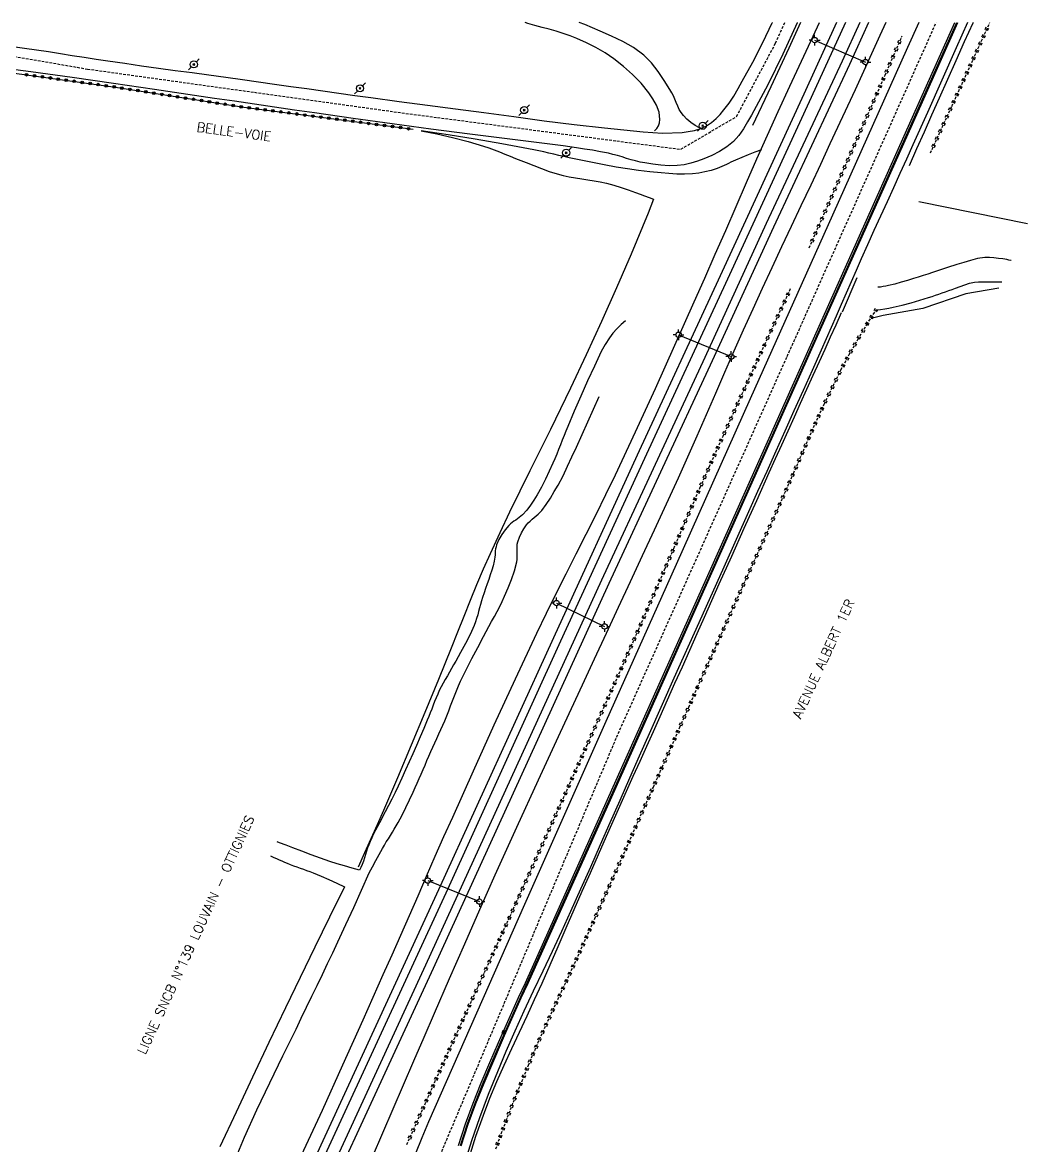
# Model space of a CAD drawing. Header units: millimetres. Extents: x 164000 to 165000, y 151998 to 153000.
# Drawn here: x 164243 to 164430.5, y 152790.3 to 153000 of the extents above; entities that cross this region are included whole.
import ezdxf

# ---------------------------------------------------------------- set-up
doc = ezdxf.new("R2010")
doc.units = ezdxf.units.MM
doc.linetypes.add('DASHED', pattern=[0.75, 0.5, -0.25])
doc.layers.get('0').update_dxf_attribs({"linetype": 'CONTINUOUS'})
for name, color, linetype in [('W0001', 6, 'DASHED'), ('W0004', 5, 'CONTINUOUS'), ('W0008', 7, 'CONTINUOUS'), ('W0051', 7, 'CONTINUOUS'), ('W0071', 7, 'CONTINUOUS'), ('W0120', 7, 'CONTINUOUS'), ('W0211', 2, 'CONTINUOUS'), ('W0214', 2, 'CONTINUOUS'), ('W0220', 5, 'DASHED'), ('W0323', 7, 'CONTINUOUS'), ('W0330', 7, 'CONTINUOUS'), ('W0401', 7, 'CONTINUOUS'), ('W0473', 7, 'CONTINUOUS'), ('W0510', 5, 'CONTINUOUS'), ('W0610', 7, 'CONTINUOUS'), ('W0611', 7, 'CONTINUOUS'), ('W0700', 7, 'CONTINUOUS'), ('W0989', 7, 'CONTINUOUS')]:
    doc.layers.add(name, color=color, linetype=linetype)
doc.styles.get("Standard").update_dxf_attribs({"font": 'romans.shx', "width": 0.85})

# ---------------------------------------------------------------- blocks, each defined once
blk = doc.blocks.new('T610')
for p, q in [((-0.500001, 0), (-1.000002, 0)), ((0, 0.500001), (0, 1.000002)), ((0.500001, 0), (1.000002, 0)), ((0, -0.500001), (0, -1.000002))]:
    blk.add_line(p, q)
blk.add_ellipse((0, 0), major_axis=(-0.353554, 0.353554), ratio=1, start_param=3.926990817, end_param=10.2101761242)
blk = doc.blocks.new('T401')
for p, q in [((-0.3, 0.3), (0, 0.3)), ((-0.3, -0.25), (-0.3, 0.3)), ((-0.3, 0.15), (0, 0.15)), ((-0.3, 0), (0, 0)), ((0, 0.3), (0, -0.25)), ((-0.3, -0.15), (0, -0.15)), ((-0.3, -0.25), (-0.3, -0.3)), ((-0.3, -0.3), (0, -0.3)), ((0, -0.3), (0, -0.25))]:
    blk.add_line(p, q)
blk = doc.blocks.new('T473')
for p, q in [((-0.166667, 0.166667), (0.166667, -0.166667)), ((-0.166667, -0.166667), (0.166667, 0.166667)), ((0.500001, 0.500001), (1.000002, 1.000002)), ((-1.000002, -1.000002), (-0.500001, -0.500001))]:
    blk.add_line(p, q)
blk.add_ellipse((0, 0), major_axis=(0.471405, 0.471405), ratio=1, start_param=5.4977871438, end_param=11.780972451)
blk = doc.blocks.new('t323o')
at = {"color": 0, "linetype": 'Continuous'}
for radius in [0.25, 0.15]:
    blk.add_circle((0, 0), radius, dxfattribs=at)
blk = doc.blocks.new('t220o')
at = {"color": 0, "linetype": 'Continuous'}
for p, q in [((-0.25, 0.25), (0.25, 0.25)), ((-0.25, -0.25), (0.25, -0.25))]:
    blk.add_line(p, q, dxfattribs=at)

msp = doc.modelspace()

# ---------------------------------------------------------------- linework, layer by layer
at = {"layer": 'W0001'}
for points in [[(164206.02, 152993.88), (164235.49, 152994.69), (164255.12, 152991.3), (164314.52, 152983.03), (164365.83, 152976.32), (164376.26, 152982.45), (164383.52, 152996.13), (164385.28, 153000)], [(164318.05, 152700.36), (164314.07, 152734.98), (164319.48, 152785.07), (164353.86, 152866.54), (164385.7, 152937.66), (164413.5, 153000)]]:
    msp.add_lwpolyline(points, dxfattribs=at)
at = {"layer": 'W0004'}
for points in [[(164336.83, 152820.7), (164352.19, 152854.92), (164370.63, 152896.2), (164390.58, 152940.95), (164410.4, 152985.26), (164416.97, 153000)], [(164337.2, 152820.7), (164352.56, 152854.92), (164371, 152896.2), (164390.95, 152940.95), (164410.77, 152985.26), (164417.34, 153000)], [(164324.33, 152790.32), (164325.66, 152794.38), (164327.07, 152798.23), (164328.61, 152802.04), (164330.22, 152805.81), (164331.84, 152809.58), (164333.05, 152812.37), (164334.29, 152815.16), (164335.55, 152817.93), (164336.83, 152820.7)], [(164324.7, 152790.32), (164326.03, 152794.38), (164327.45, 152798.23), (164328.99, 152802.04), (164330.6, 152805.81), (164332.22, 152809.58), (164333.43, 152812.37), (164334.66, 152815.16), (164335.92, 152817.93), (164337.2, 152820.7)]]:
    msp.add_lwpolyline(points, dxfattribs=at)
at = {"layer": 'W0008'}
for points in [[(164387.57, 153000), (164387.53, 152999.91), (164384.86, 152994.1), (164382.06, 152988.34), (164379.01, 152982.71), (164378.29, 152981.42), (164377.55, 152980.13), (164376.7, 152978.89), (164375.7, 152977.77), (164374.44, 152976.75), (164373.06, 152975.89), (164371.62, 152975.17), (164370.15, 152974.54), (164368.94, 152974.09), (164367.71, 152973.73), (164366.45, 152973.45), (164365.16, 152973.29), (164363.64, 152973.24), (164362.12, 152973.34), (164360.61, 152973.53), (164359.12, 152973.77), (164358.25, 152973.94), (164357.4, 152974.15), (164356.55, 152974.38), (164355.71, 152974.63), (164354.87, 152974.89), (164354.03, 152975.14), (164353.18, 152975.37), (164352.32, 152975.57), (164350.84, 152975.87), (164349.35, 152976.13), (164347.85, 152976.36), (164346.36, 152976.58), (164343.87, 152976.94), (164341.39, 152977.27), (164338.9, 152977.59), (164336.41, 152977.89), (164333.92, 152978.19), (164331.43, 152978.5), (164328.95, 152978.81), (164326.46, 152979.13), (164319.21, 152980.1), (164311.96, 152981.09), (164304.71, 152982.09), (164297.46, 152983.11), (164293.73, 152983.64), (164290.01, 152984.18), (164286.28, 152984.73), (164282.55, 152985.28), (164278.83, 152985.83), (164275.1, 152986.38), (164271.37, 152986.92), (164267.64, 152987.46), (164259.95, 152988.58), (164252.26, 152989.71), (164244.56, 152990.79), (164236.84, 152991.76)], [(164241.17, 152995.52), (164243.39, 152995.22), (164245.62, 152994.89), (164247.84, 152994.55), (164250.06, 152994.2), (164252.28, 152993.84), (164254.5, 152993.49), (164256.72, 152993.15), (164258.94, 152992.82), (164262.08, 152992.37), (164265.22, 152991.92), (164268.36, 152991.49), (164271.5, 152991.06), (164274.64, 152990.63), (164277.78, 152990.21), (164280.92, 152989.78), (164284.06, 152989.34), (164287.06, 152988.92), (164290.05, 152988.5), (164293.05, 152988.07), (164296.04, 152987.65), (164299.04, 152987.22), (164302.03, 152986.8), (164305.02, 152986.38), (164308.02, 152985.97), (164313.28, 152985.26), (164318.55, 152984.56), (164323.82, 152983.87), (164329.08, 152983.19), (164334.71, 152982.43), (164340.33, 152981.65), (164345.96, 152980.92), (164351.61, 152980.32), (164355.19, 152979.94), (164358.79, 152979.55), (164362.43, 152979.33), (164366.07, 152979.47), (164367.24, 152979.62), (164368.41, 152979.85), (164369.56, 152980.19), (164370.66, 152980.69), (164371.59, 152981.3), (164372.42, 152982.04), (164373.18, 152982.84), (164373.89, 152983.66), (164374.86, 152984.93), (164375.73, 152986.27), (164376.53, 152987.64), (164377.31, 152989.02), (164379.28, 152992.61), (164381.13, 152996.26), (164382.92, 152999.93), (164382.95, 153000)], [(164410.26, 153000), (164408.17, 152995.31), (164394.13, 152964.03), (164378.77, 152929.76), (164364.95, 152898.8), (164351.85, 152869.46), (164336.67, 152835.34), (164318.76, 152794.72)], [(164324.86, 152790.26), (164326.19, 152794.33), (164327.6, 152798.18), (164329.15, 152801.99), (164330.76, 152805.76), (164332.37, 152809.53), (164333.58, 152812.32), (164334.82, 152815.11), (164336.08, 152817.88), (164337.36, 152820.64)], [(164318.76, 152794.72), (164317.51, 152791.79), (164316.32, 152788.83)]]:
    msp.add_lwpolyline(points, dxfattribs=at)
at = {"layer": 'W0051'}
for points in [[(164419.32, 153000), (164417.21, 152995.26), (164414.53, 152989.22), (164411.85, 152983.17), (164409.15, 152977.14), (164407.95, 152974.47), (164406.74, 152971.81), (164405.53, 152969.15), (164404.32, 152966.49), (164403.1, 152963.83), (164401.89, 152961.17), (164400.69, 152958.5), (164399.49, 152955.84), (164398.55, 152953.71), (164397.61, 152951.58), (164396.68, 152949.45), (164395.75, 152947.32), (164394.82, 152945.19), (164393.89, 152943.06), (164392.95, 152940.93), (164392.01, 152938.8), (164390.33, 152935.03), (164388.65, 152931.26), (164386.95, 152927.48), (164385.26, 152923.72), (164383.56, 152919.95), (164381.87, 152916.18), (164380.17, 152912.41), (164378.48, 152908.64), (164373.84, 152898.28), (164369.2, 152887.91), (164364.56, 152877.55), (164359.94, 152867.17), (164358.1, 152863.03), (164356.27, 152858.89), (164354.44, 152854.75), (164352.62, 152850.6), (164350.79, 152846.46), (164348.96, 152842.31), (164347.12, 152838.17), (164345.27, 152834.04), (164343.56, 152830.3), (164341.83, 152826.57), (164340.07, 152822.85), (164338.32, 152819.13), (164336.58, 152815.4), (164334.87, 152811.65), (164333.22, 152807.88), (164331.63, 152804.09), (164329.92, 152799.82), (164328.28, 152795.51), (164326.76, 152791.17), (164325.4, 152786.76)], [(164337.36, 152820.64), (164352.72, 152854.86), (164371.16, 152896.14), (164391.11, 152940.9), (164410.93, 152985.2), (164417.53, 153000)]]:
    msp.add_lwpolyline(points, dxfattribs=at)
at = {"layer": 'W0071'}
for points in [[(164360.94, 152979.77), (164361.35, 152980.2), (164361.67, 152980.71), (164361.87, 152981.27), (164361.95, 152981.86), (164361.79, 152983.27), (164361.29, 152984.58), (164360.6, 152985.77), (164359.86, 152986.87), (164358.45, 152988.68), (164356.85, 152990.31), (164355.13, 152991.8), (164353.33, 152993.19), (164351.71, 152994.3), (164350.01, 152995.3), (164348.25, 152996.2), (164346.46, 152997.01), (164345.19, 152997.51), (164343.89, 152997.96), (164342.58, 152998.36), (164341.26, 152998.73), (164339.94, 152999.08), (164338.62, 152999.45), (164337.31, 152999.83), (164336.77, 153000)], [(164369.35, 152980.34), (164368.5, 152980.79), (164367.71, 152981.32), (164366.99, 152981.94), (164366.33, 152982.63), (164365.92, 152983.18), (164365.56, 152983.78), (164365.26, 152984.4), (164364.98, 152985.03), (164364.72, 152985.65), (164364.45, 152986.28), (164364.15, 152986.89), (164363.81, 152987.48), (164362.74, 152989.18), (164361.62, 152990.86), (164360.37, 152992.47), (164358.93, 152993.9), (164357.04, 152995.3), (164355, 152996.44), (164352.89, 152997.43), (164350.79, 152998.39), (164347.95, 152999.6), (164346.87, 153000)]]:
    msp.add_lwpolyline(points, dxfattribs=at)
at = {"layer": 'W0120'}
msp.add_lwpolyline([(164395.99, 152945.97), (164398.78, 152952.39)], dxfattribs=at)
at = {"layer": 'W0211'}
for points in [[(164295.05, 152788.54), (164298.95, 152796.93), (164302.78, 152805.36), (164306.56, 152813.81), (164310.33, 152822.26), (164311.96, 152825.93), (164313.58, 152829.6), (164315.19, 152833.28), (164316.8, 152836.96), (164318.4, 152840.64), (164320.02, 152844.32), (164321.64, 152847.99), (164323.27, 152851.65), (164327.14, 152860.26), (164331.03, 152868.86), (164334.97, 152877.44), (164338.98, 152885.98), (164340.78, 152889.7), (164342.6, 152893.4), (164344.46, 152897.09), (164346.32, 152900.77), (164348.18, 152904.45), (164350.03, 152908.14), (164351.86, 152911.85), (164353.65, 152915.56), (164357.41, 152923.6), (164361.09, 152931.67), (164364.72, 152939.76), (164368.35, 152947.85), (164370.32, 152952.29), (164372.28, 152956.73), (164374.22, 152961.18), (164376.16, 152965.64), (164378.1, 152970.09), (164380.06, 152974.53), (164382.03, 152978.97), (164384.03, 152983.4), (164386.18, 152988.09), (164388.36, 152992.78), (164390.55, 152997.46), (164391.75, 153000)], [(164404.11, 153000), (164402.99, 152997.54), (164398.35, 152987.43), (164393.68, 152977.32), (164391.89, 152973.47), (164390.08, 152969.62), (164388.27, 152965.77), (164386.45, 152961.92), (164384.64, 152958.08), (164382.84, 152954.22), (164381.05, 152950.36), (164379.28, 152946.5), (164377.5, 152942.56), (164375.75, 152938.61), (164374.02, 152934.66), (164372.3, 152930.7), (164370.57, 152926.74), (164368.84, 152922.79), (164367.09, 152918.84), (164365.32, 152914.9), (164363.12, 152910.06), (164360.89, 152905.23), (164358.65, 152900.4), (164356.4, 152895.58), (164354.15, 152890.77), (164351.9, 152885.95), (164349.65, 152881.13), (164347.42, 152876.3), (164343.32, 152867.43), (164339.22, 152858.56), (164335.15, 152849.68), (164331.13, 152840.78), (164328.27, 152834.35), (164325.45, 152827.9), (164322.64, 152821.44), (164319.83, 152814.99), (164317.88, 152810.52), (164315.95, 152806.05), (164314.03, 152801.57), (164312.1, 152797.09), (164310.17, 152792.62), (164308.22, 152788.15)], [(164420.37, 153000), (164420.31, 152999.87), (164418.74, 152996.37), (164417.16, 152992.86), (164415.6, 152989.35), (164414.03, 152985.84), (164412.63, 152982.69), (164411.24, 152979.54), (164409.85, 152976.39), (164408.46, 152973.24)], [(164380.88, 152976.25), (164379.65, 152975.79), (164378.43, 152975.31), (164377.22, 152974.81), (164376.02, 152974.3), (164375.59, 152974.11), (164375.17, 152973.9), (164374.75, 152973.69), (164374.34, 152973.48), (164373.92, 152973.27), (164373.49, 152973.08), (164373.06, 152972.9), (164372.62, 152972.73), (164371.5, 152972.39), (164370.35, 152972.1), (164369.2, 152971.87), (164368.03, 152971.73), (164366.56, 152971.65), (164365.09, 152971.69), (164363.63, 152971.79), (164362.17, 152971.91), (164360.06, 152972.11), (164357.96, 152972.37), (164355.87, 152972.67), (164353.78, 152973), (164351.57, 152973.39), (164349.37, 152973.83), (164347.17, 152974.29), (164344.98, 152974.75), (164344.03, 152974.95), (164343.09, 152975.17), (164342.15, 152975.38), (164341.21, 152975.6), (164340.27, 152975.82), (164339.33, 152976.03), (164338.39, 152976.23), (164337.44, 152976.42), (164332.44, 152977.36), (164327.44, 152978.24), (164322.42, 152979.05), (164317.39, 152979.79)], [(164395.78, 152945.78), (164394.75, 152943.5), (164393.73, 152941.22), (164392.7, 152938.94), (164391.67, 152936.65), (164390.49, 152934.06), (164389.32, 152931.47), (164388.14, 152928.88), (164386.97, 152926.28), (164385.79, 152923.69), (164384.62, 152921.1), (164383.45, 152918.5), (164382.28, 152915.91), (164379.94, 152910.71), (164377.61, 152905.51), (164375.29, 152900.31), (164372.96, 152895.11), (164371.58, 152892.02), (164370.2, 152888.93), (164368.82, 152885.84), (164367.45, 152882.75), (164366.07, 152879.66), (164364.69, 152876.57), (164363.31, 152873.47), (164361.93, 152870.38), (164360.68, 152867.59), (164359.43, 152864.8), (164358.17, 152862.01), (164356.92, 152859.22), (164355.67, 152856.43), (164354.42, 152853.64), (164353.17, 152850.84), (164351.93, 152848.05), (164350.41, 152844.62), (164348.9, 152841.19), (164347.4, 152837.75), (164345.9, 152834.32), (164344.4, 152830.89), (164342.9, 152827.45), (164341.39, 152824.02), (164339.88, 152820.59), (164338.5, 152817.52), (164337.09, 152814.46), (164335.66, 152811.41), (164334.23, 152808.36), (164332.83, 152805.29), (164331.47, 152802.2), (164330.17, 152799.09), (164328.95, 152795.94), (164327.56, 152791.99), (164326.29, 152787.99)]]:
    msp.add_lwpolyline(points, dxfattribs=at)
at = {"layer": 'W0214'}
for points in [[(164388.2, 153000), (164385.99, 152995.2), (164382.63, 152987.98), (164379.25, 152980.77)], [(164317.39, 152979.79), (164320.32, 152979.21), (164323.24, 152978.54), (164326.14, 152977.78), (164329.01, 152976.93), (164330.02, 152976.59), (164331.03, 152976.23), (164332.03, 152975.84), (164333.02, 152975.44), (164334.01, 152975.04), (164335, 152974.63), (164335.99, 152974.23), (164336.99, 152973.85), (164338.42, 152973.29), (164339.84, 152972.72), (164341.28, 152972.19), (164342.75, 152971.73), (164343.89, 152971.44), (164345.03, 152971.2), (164346.19, 152971), (164347.35, 152970.82), (164348.5, 152970.64), (164349.66, 152970.45), (164350.81, 152970.24), (164351.95, 152969.98), (164353.33, 152969.6), (164354.69, 152969.19), (164356.04, 152968.74), (164357.39, 152968.28), (164358.24, 152967.97), (164359.09, 152967.65), (164359.93, 152967.32), (164360.76, 152966.98)], [(164360.76, 152966.98), (164359.75, 152964.4), (164358.71, 152961.84), (164357.65, 152959.28), (164356.57, 152956.74), (164353.82, 152950.45), (164351.02, 152944.2), (164348.16, 152937.96), (164345.27, 152931.75), (164343.42, 152927.87), (164341.53, 152924.01), (164339.62, 152920.16), (164337.69, 152916.31), (164335.78, 152912.47), (164333.89, 152908.6), (164332.04, 152904.72), (164330.25, 152900.81), (164328.98, 152897.91), (164327.74, 152894.98), (164326.53, 152892.05), (164325.34, 152889.11), (164324.16, 152886.16), (164322.99, 152883.21), (164321.8, 152880.27), (164320.6, 152877.34), (164318.06, 152871.2), (164315.53, 152865.07), (164312.97, 152858.95), (164310.36, 152852.85), (164309.2, 152850.2), (164308.02, 152847.57), (164306.82, 152844.94), (164305.61, 152842.32)]]:
    msp.add_lwpolyline(points, dxfattribs=at)
at = {"layer": 'W0220'}
for points in [[(164412.41, 152975.63), (164416.39, 152984.34), (164420.36, 152993.05), (164423.52, 153000)], [(164389.78, 152957.9), (164392.53, 152964.12), (164395.27, 152970.34), (164398.01, 152976.56), (164400.74, 152982.79), (164402.35, 152986.47), (164403.96, 152990.15), (164405.56, 152993.83), (164407.16, 152997.51)], [(164314.71, 152790.5), (164317.43, 152796.58), (164320.16, 152802.65), (164322.89, 152808.71), (164325.64, 152814.78), (164326.82, 152817.39), (164328.01, 152820), (164329.2, 152822.61), (164330.39, 152825.22), (164331.57, 152827.83), (164332.76, 152830.44), (164333.95, 152833.05), (164335.13, 152835.66), (164337.64, 152841.21), (164340.14, 152846.77), (164342.64, 152852.33), (164345.14, 152857.89), (164348.34, 152865.05), (164351.55, 152872.22), (164354.75, 152879.39), (164357.92, 152886.57), (164359.59, 152890.37), (164361.24, 152894.18), (164362.89, 152897.99), (164364.53, 152901.8), (164366.17, 152905.61), (164367.82, 152909.42), (164369.48, 152913.22), (164371.16, 152917.02), (164373.72, 152922.75), (164376.3, 152928.46), (164378.9, 152934.16), (164381.51, 152939.86), (164382.72, 152942.51), (164383.95, 152945.16), (164385.18, 152947.81), (164386.41, 152950.45)], [(164331.31, 152789.7), (164333.24, 152794.95), (164335.3, 152800.16), (164337.42, 152805.33), (164338.58, 152808.08), (164339.77, 152810.81), (164341, 152813.52), (164342.25, 152816.22), (164343.51, 152818.92), (164344.77, 152821.62), (164346.02, 152824.32), (164347.26, 152827.04), (164349.81, 152832.72), (164352.35, 152838.41), (164354.88, 152844.1), (164357.42, 152849.8), (164359.07, 152853.52), (164360.72, 152857.25), (164362.37, 152860.97), (164364.02, 152864.7), (164365.67, 152868.42), (164367.32, 152872.15), (164368.97, 152875.87), (164370.63, 152879.59), (164373.96, 152887.03), (164377.3, 152894.47), (164380.65, 152901.9), (164384, 152909.33), (164386.87, 152915.8), (164389.69, 152922.3), (164392.6, 152928.76), (164395.73, 152935.12), (164397.26, 152937.98), (164398.87, 152940.81), (164400.55, 152943.6), (164402.31, 152946.34)]]:
    msp.add_lwpolyline(points, dxfattribs=at)
at = {"layer": 'W0323'}
msp.add_lwpolyline([(164208.94, 152971.4), (164210.74, 152984.57), (164211.37, 152988.7), (164212.06, 152990.19), (164213.02, 152991.33), (164214.69, 152991.97), (164216.89, 152992.55), (164219.02, 152992.66), (164221.67, 152992.74), (164226.39, 152992.29), (164241.49, 152990.56), (164260.35, 152987.94), (164284.3, 152984.17), (164300.57, 152982.1), (164315.9, 152980.06)], dxfattribs=at)
at = {"layer": 'W0330'}
for points in [[(164430.54, 152962.4), (164410.26, 152966.5)], [(164425.2, 152950.41), (164419.06, 152949.34), (164410.98, 152946.62), (164403.59, 152945.27), (164401.35, 152944.7)]]:
    msp.add_lwpolyline(points, dxfattribs=at)
at = {"layer": 'W0510'}
for points in [[(164427.49, 152955.55), (164427.42, 152955.57), (164427.05, 152955.64), (164426.68, 152955.72), (164426.31, 152955.78), (164425.94, 152955.84), (164425.11, 152955.94), (164424.27, 152956.05), (164423.42, 152956.12), (164422.57, 152956.1), (164421.23, 152955.91), (164419.92, 152955.58), (164418.63, 152955.19), (164417.35, 152954.8), (164416.77, 152954.63), (164416.2, 152954.45), (164415.63, 152954.26), (164415.06, 152954.06), (164414.49, 152953.86), (164413.92, 152953.67), (164413.36, 152953.48), (164412.78, 152953.29), (164411.91, 152953.01), (164411.04, 152952.73), (164410.16, 152952.46), (164409.28, 152952.2), (164408.12, 152951.85), (164406.96, 152951.5), (164405.79, 152951.16), (164404.61, 152950.87), (164404.11, 152950.77), (164403.61, 152950.68), (164403.1, 152950.61), (164402.6, 152950.56)], [(164402.31, 152946.34), (164403.1, 152946.42), (164403.89, 152946.53), (164404.68, 152946.66), (164405.46, 152946.82), (164407.14, 152947.21), (164408.8, 152947.65), (164410.45, 152948.14), (164412.09, 152948.65), (164412.72, 152948.85), (164413.35, 152949.06), (164413.97, 152949.27), (164414.59, 152949.5), (164415.21, 152949.72), (164415.83, 152949.94), (164416.46, 152950.16), (164417.08, 152950.37), (164417.96, 152950.68), (164418.85, 152951.01), (164419.74, 152951.3), (164420.66, 152951.51), (164421.41, 152951.59), (164422.16, 152951.6), (164422.92, 152951.59), (164423.66, 152951.59), (164424.45, 152951.6), (164425.24, 152951.59), (164425.72, 152951.59)], [(164355.53, 152944.32), (164354.7, 152943.6), (164353.91, 152942.82), (164353.18, 152941.99), (164352.51, 152941.11), (164351.7, 152939.86), (164351, 152938.54), (164350.36, 152937.2), (164349.72, 152935.86), (164348.42, 152933.07), (164347.17, 152930.25), (164345.96, 152927.42), (164344.76, 152924.58), (164344.41, 152923.72), (164344.06, 152922.86), (164343.72, 152921.99), (164343.38, 152921.13), (164343.03, 152920.26), (164342.69, 152919.4), (164342.33, 152918.54), (164341.95, 152917.69), (164341.28, 152916.2), (164340.6, 152914.71), (164339.87, 152913.25), (164339.06, 152911.82), (164338.44, 152910.84), (164337.79, 152909.88), (164337.08, 152908.95), (164336.3, 152908.08), (164336.01, 152907.81), (164335.69, 152907.56), (164335.37, 152907.32), (164335.03, 152907.1), (164334.7, 152906.87), (164334.38, 152906.64), (164334.07, 152906.38), (164333.78, 152906.09), (164333.09, 152905.27), (164332.46, 152904.4), (164331.91, 152903.47), (164331.47, 152902.48), (164331.36, 152902.11), (164331.28, 152901.73), (164331.23, 152901.35), (164331.2, 152900.96), (164331.17, 152900.58), (164331.14, 152900.19), (164331.09, 152899.81), (164331.02, 152899.43), (164330.8, 152898.57), (164330.55, 152897.72), (164330.28, 152896.87), (164329.99, 152896.03), (164329.7, 152895.19), (164329.4, 152894.35), (164329.12, 152893.51), (164328.85, 152892.67), (164328.65, 152892.02), (164328.47, 152891.36), (164328.29, 152890.7), (164328.12, 152890.04), (164327.94, 152889.38), (164327.74, 152888.73), (164327.52, 152888.08), (164327.28, 152887.44), (164326.51, 152885.72), (164325.65, 152884.05), (164324.73, 152882.4), (164323.83, 152880.76), (164323.45, 152880.07), (164323.07, 152879.39), (164322.67, 152878.71), (164322.28, 152878.03), (164321.88, 152877.35), (164321.5, 152876.66), (164321.13, 152875.97), (164320.78, 152875.27), (164320.47, 152874.59), (164320.17, 152873.9), (164319.89, 152873.21), (164319.62, 152872.52), (164319.35, 152871.82), (164319.08, 152871.13), (164318.81, 152870.44), (164318.53, 152869.75), (164317.86, 152868.17), (164317.19, 152866.6), (164316.51, 152865.03), (164315.82, 152863.46), (164315.16, 152861.95), (164314.49, 152860.44), (164313.81, 152858.93), (164313.11, 152857.44), (164312.52, 152856.22), (164311.91, 152855.02), (164311.29, 152853.81), (164310.67, 152852.61), (164310.32, 152851.92), (164309.96, 152851.24), (164309.59, 152850.56), (164309.22, 152849.87), (164308.86, 152849.19), (164308.51, 152848.5), (164308.18, 152847.8), (164307.86, 152847.09), (164307.62, 152846.49), (164307.4, 152845.88), (164307.2, 152845.27), (164307, 152844.65), (164306.81, 152844.03), (164306.61, 152843.42), (164306.38, 152842.81), (164306.14, 152842.21), (164306.08, 152842.09), (164306.03, 152841.98), (164305.96, 152841.87), (164305.9, 152841.76)], [(164307.68, 152841.23), (164308.28, 152842.38), (164308.9, 152843.52), (164309.53, 152844.66), (164310.17, 152845.79), (164310.53, 152846.4), (164310.89, 152847), (164311.27, 152847.6), (164311.64, 152848.2), (164312.02, 152848.8), (164312.38, 152849.4), (164312.74, 152850), (164313.09, 152850.62), (164313.83, 152852.03), (164314.53, 152853.45), (164315.2, 152854.89), (164315.87, 152856.32), (164316.26, 152857.16), (164316.63, 152857.99), (164317.01, 152858.83), (164317.37, 152859.67), (164317.74, 152860.51), (164318.11, 152861.36), (164318.47, 152862.2), (164318.84, 152863.04), (164319.21, 152863.86), (164319.59, 152864.69), (164319.96, 152865.51), (164320.33, 152866.33), (164320.7, 152867.16), (164321.07, 152867.98), (164321.43, 152868.81), (164321.79, 152869.64), (164322.17, 152870.56), (164322.54, 152871.49), (164322.89, 152872.42), (164323.25, 152873.35), (164323.61, 152874.28), (164323.98, 152875.21), (164324.36, 152876.13), (164324.76, 152877.04), (164325.77, 152879.16), (164326.84, 152881.24), (164327.94, 152883.3), (164329.03, 152885.37), (164329.53, 152886.31), (164330.03, 152887.24), (164330.54, 152888.17), (164331.06, 152889.09), (164331.56, 152890.02), (164332.05, 152890.97), (164332.52, 152891.92), (164332.96, 152892.88), (164333.63, 152894.44), (164334.27, 152896.01), (164334.82, 152897.62), (164335.24, 152899.27), (164335.31, 152899.74), (164335.33, 152900.22), (164335.32, 152900.69), (164335.3, 152901.15), (164335.28, 152901.63), (164335.29, 152902.1), (164335.33, 152902.57), (164335.43, 152903.04), (164335.71, 152903.89), (164336.1, 152904.7), (164336.56, 152905.47), (164337.07, 152906.2), (164337.38, 152906.57), (164337.73, 152906.92), (164338.09, 152907.25), (164338.46, 152907.56), (164338.84, 152907.86), (164339.2, 152908.18), (164339.56, 152908.52), (164339.88, 152908.88), (164340.74, 152910), (164341.52, 152911.19), (164342.24, 152912.4), (164342.93, 152913.63), (164343.86, 152915.37), (164344.71, 152917.14), (164345.53, 152918.93), (164346.36, 152920.71), (164347.45, 152923.07), (164348.52, 152925.43), (164349.58, 152927.8), (164350.63, 152930.18)], [(164305.9, 152841.76), (164304.49, 152842.13), (164303.1, 152842.52), (164301.71, 152842.94), (164300.33, 152843.38), (164298.59, 152843.98), (164296.87, 152844.62), (164295.15, 152845.27), (164293.43, 152845.92), (164292.2, 152846.39), (164290.96, 152846.86), (164290.52, 152847.03)], [(164289.3, 152844.38), (164289.43, 152844.33), (164289.91, 152844.11), (164290.4, 152843.89), (164290.89, 152843.67), (164291.38, 152843.45), (164291.87, 152843.24), (164292.37, 152843.03), (164292.97, 152842.8), (164293.58, 152842.57), (164294.19, 152842.35), (164294.8, 152842.13), (164295.41, 152841.91), (164296.01, 152841.69), (164296.62, 152841.47), (164297.22, 152841.23), (164298.71, 152840.61), (164300.19, 152839.97), (164301.66, 152839.31), (164303.11, 152838.63)], [(164283.18, 152788.91), (164284.44, 152791.88), (164286.73, 152796.98), (164289.15, 152802.02), (164291.6, 152807.04), (164294.04, 152812.07), (164295.02, 152814.11), (164296, 152816.14), (164296.99, 152818.18), (164297.97, 152820.21), (164298.96, 152822.24), (164299.94, 152824.28), (164300.91, 152826.32), (164301.87, 152828.36), (164303.35, 152831.57), (164304.81, 152834.78), (164306.25, 152838), (164307.68, 152841.23)], [(164303.11, 152838.63), (164300.31, 152832.99), (164297.54, 152827.35), (164294.78, 152821.69), (164292.05, 152816.03), (164288.96, 152809.55), (164285.9, 152803.06), (164282.86, 152796.56), (164279.85, 152790.05)]]:
    msp.add_lwpolyline(points, dxfattribs=at)
at = {"layer": 'W0611'}
for points in [[(164390.82, 152996.72), (164400.29, 152992.6)], [(164365.43, 152941.69), (164375.25, 152937.61)], [(164342.64, 152891.61), (164351.61, 152887.23)], [(164318.63, 152839.8), (164328.26, 152835.87)]]:
    msp.add_lwpolyline(points, dxfattribs=at)
at = {"layer": 'W0700'}
for points in [[(164394.92, 153000), (164388.8, 152986.64), (164373.18, 152952.7), (164357.71, 152919.2), (164342.06, 152885.11), (164320.62, 152838.05), (164293.91, 152780.11), (164275.65, 152739.78), (164256.42, 152698.5), (164243.78, 152671)], [(164396.57, 153000), (164390.17, 152986.01), (164374.54, 152952.08), (164359.07, 152918.57), (164343.42, 152884.48), (164321.99, 152837.42), (164295.27, 152779.48), (164277.02, 152739.16), (164257.78, 152697.87), (164245.43, 152671)], [(164399.22, 153000), (164395.94, 152992.76), (164381.8, 152962.44), (164370.34, 152937.42), (164351.02, 152895.88), (164318.23, 152824.01), (164288.2, 152758.88), (164269.42, 152717.92), (164248.7, 152673.4), (164247.61, 152671)], [(164400.87, 153000), (164397.3, 152992.14), (164383.16, 152961.81), (164371.7, 152936.8), (164352.39, 152895.25), (164319.6, 152823.39), (164289.57, 152758.26), (164270.78, 152717.29), (164250.06, 152672.78), (164249.26, 152671)]]:
    msp.add_lwpolyline(points, dxfattribs=at)

# ---------------------------------------------------------------- block references
at = {"layer": 'W0220'}
for p, rotation in [((164422.36, 152997.47), 65.54796831661514), ((164422.98, 152998.83), 65.54796831661514), ((164406.66, 152996.36), 66.51789901775348), ((164421.74, 152996.1), 65.54796831661514), ((164405.47, 152993.61), 66.46667710032466), ((164406.06, 152994.99), 66.51789901775348), ((164420.5, 152993.37), 65.54796831661514), ((164421.12, 152994.73), 65.54796831661514), ((164404.87, 152992.24), 66.46667710032466), ((164419.88, 152992), 65.51156725020186), ((164403.67, 152989.49), 66.41545495069909), ((164404.27, 152990.86), 66.46667710032466), ((164418.64, 152989.27), 65.51156725020186), ((164419.26, 152990.64), 65.51156725020186), ((164403.07, 152988.11), 66.41545495069909), ((164418.01, 152987.91), 65.51156725020186), ((164401.87, 152985.36), 66.3642325677425), ((164402.47, 152986.74), 66.41545495069909), ((164416.77, 152985.18), 65.51156725020186), ((164417.39, 152986.54), 65.51156725020186), ((164401.27, 152983.99), 66.3642325677425), ((164416.15, 152983.81), 65.47516588598968), ((164400.06, 152981.24), 66.31301032228131), ((164400.66, 152982.61), 66.31301032228131), ((164414.9, 152981.08), 65.47516588598968), ((164415.53, 152982.45), 65.47516588598968), ((164399.46, 152979.87), 66.31301032228131), ((164414.28, 152979.72), 65.47516588598968), ((164398.25, 152977.12), 66.31301032228131), ((164398.86, 152978.49), 66.31301032228131), ((164413.04, 152976.99), 65.47516588598968), ((164413.66, 152978.36), 65.47516588598968), ((164397.05, 152974.37), 66.26178839481749), ((164397.65, 152975.75), 66.26178839481749), ((164396.44, 152973), 66.26178839481749), ((164395.23, 152970.25), 66.21056667153435), ((164395.84, 152971.63), 66.26178839481749), ((164394.63, 152968.88), 66.21056667153435), ((164393.42, 152966.14), 66.21056667153435), ((164394.02, 152967.51), 66.21056667153435), ((164392.81, 152964.76), 66.21056667153435), ((164391.6, 152962.02), 66.15934515321439), ((164392.21, 152963.39), 66.15934515321439), ((164391, 152960.65), 66.15934515321439), ((164390.39, 152959.28), 66.15934515321439), ((164385.87, 152949.28), 64.93482740090764), ((164385.23, 152947.92), 64.93482740090764), ((164383.97, 152945.2), 65.06145800450169), ((164384.6, 152946.56), 65.06145800450169), ((164401.47, 152945.04), 57.39373664621832), ((164402.28, 152946.3), 57.39373664621832), ((164383.34, 152943.84), 65.1880884310188), ((164400.67, 152943.77), 57.39373664621832), ((164382.08, 152941.12), 65.3147186807601), ((164382.71, 152942.48), 65.3147186807601), ((164399.11, 152941.21), 58.87617694530238), ((164399.89, 152942.49), 58.87617694530238), ((164381.46, 152939.76), 65.41036406202454), ((164398.36, 152939.91), 60.35861785148835), ((164380.21, 152937.03), 65.41036406202454), ((164380.83, 152938.39), 65.41036406202454), ((164396.89, 152937.29), 61.84105936471188), ((164397.62, 152938.61), 60.35861785148835), ((164379.58, 152935.66), 65.41036406202454), ((164395.49, 152934.64), 63.80060846262084), ((164396.18, 152935.97), 61.84105936471188), ((164378.34, 152932.93), 65.50668912631471), ((164378.96, 152934.3), 65.41036406202454), ((164394.83, 152933.3), 63.80060846262084), ((164377.72, 152931.57), 65.50668912631471), ((164393.51, 152930.6), 63.80060846262084), ((164394.17, 152931.95), 63.80060846262084), ((164376.47, 152928.84), 65.50668912631471), ((164377.09, 152930.2), 65.50668912631471), ((164392.84, 152929.26), 63.80060846262084), ((164375.85, 152927.47), 65.67945709635677), ((164391.59, 152926.53), 65.74961311752787), ((164392.21, 152927.9), 65.74961311752787), ((164374.62, 152924.74), 65.67945709635677), ((164375.24, 152926.11), 65.67945709635677), ((164390.98, 152925.16), 65.74961311752787), ((164373.39, 152922), 65.92866617919267), ((164374, 152923.37), 65.67945709635677), ((164389.75, 152922.43), 65.74961311752787), ((164390.36, 152923.8), 65.74961311752787), ((164372.77, 152920.63), 65.92866617919267), ((164389.15, 152921.05), 66.5223108932243), ((164371.55, 152917.9), 65.92866617919267), ((164372.16, 152919.26), 65.92866617919267), ((164387.95, 152918.3), 66.5223108932243), ((164388.55, 152919.68), 66.5223108932243), ((164370.94, 152916.52), 66.19363802834278), ((164387.35, 152916.93), 66.5223108932243), ((164369.73, 152913.78), 66.19363802834278), ((164370.33, 152915.15), 66.19363802834278), ((164386.15, 152914.18), 66.11680360139414), ((164386.75, 152915.55), 66.11680360139414), ((164369.13, 152912.41), 66.41652015181108), ((164385.54, 152912.81), 66.11680360139414), ((164367.93, 152909.66), 66.41652015181108), ((164368.53, 152911.03), 66.41652015181108), ((164384.33, 152910.06), 66.11680360139414), ((164384.93, 152911.44), 66.11680360139414), ((164367.33, 152908.28), 66.57617404754171), ((164383.1, 152907.33), 65.69566623923588), ((164383.71, 152908.69), 65.69566623923588), ((164366.14, 152905.53), 66.67259858284287), ((164366.73, 152906.9), 66.57617404754171), ((164382.48, 152905.96), 65.69566623923588), ((164365.54, 152904.15), 66.67259858284287), ((164381.24, 152903.23), 65.69566623923588), ((164381.86, 152904.59), 65.69566623923588), ((164364.36, 152901.4), 66.69368797191827), ((164364.95, 152902.77), 66.67259858284287), ((164380.63, 152901.86), 65.75267820000921), ((164363.76, 152900.02), 66.69368797191827), ((164379.39, 152899.12), 65.75267820000921), ((164380.01, 152900.49), 65.75267820000921), ((164362.57, 152897.26), 66.6394413781747), ((164363.17, 152898.64), 66.69368797191827), ((164378.78, 152897.76), 65.75267820000921), ((164361.98, 152895.89), 66.6394413781747), ((164377.55, 152895.02), 65.75267820000921), ((164378.16, 152896.39), 65.75267820000921), ((164360.79, 152893.13), 66.52196319677675), ((164361.39, 152894.51), 66.6394413781747), ((164376.93, 152893.65), 65.81989153677496), ((164360.19, 152891.76), 66.52196319677675), ((164375.7, 152890.92), 65.81989153677496), ((164376.32, 152892.28), 65.81989153677496), ((164358.99, 152889.01), 66.3412542597622), ((164359.59, 152890.38), 66.52196319677675), ((164375.09, 152889.55), 65.81989153677496), ((164358.39, 152887.63), 66.3412542597622), ((164373.86, 152886.81), 65.89730623608267), ((164374.47, 152888.18), 65.81989153677496), ((164357.18, 152884.89), 66.14136140075243), ((164357.79, 152886.26), 66.14136140075243), ((164373.25, 152885.44), 65.89730623608267), ((164355.97, 152882.14), 66.14136140075243), ((164356.57, 152883.52), 66.14136140075243), ((164372.02, 152882.7), 65.89730623608267), ((164372.63, 152884.07), 65.89730623608267), ((164355.36, 152880.77), 66.14136140075243), ((164371.41, 152881.33), 65.89730623608267), ((164354.14, 152878.03), 65.97828161457225), ((164354.75, 152879.4), 66.14136140075243), ((164370.19, 152878.59), 65.97790451581803), ((164370.8, 152879.96), 65.89730623608267), ((164353.53, 152876.66), 65.97828161457225), ((164368.96, 152875.85), 66.04940575482712), ((164369.58, 152877.22), 65.97790451581803), ((164352.31, 152873.92), 65.97828161457225), ((164352.92, 152875.29), 65.97828161457225), ((164368.36, 152874.48), 66.04940575482712), ((164351.7, 152872.55), 65.97828161457225), ((164367.14, 152871.74), 66.10146029315212), ((164367.75, 152873.11), 66.04940575482712), ((164350.47, 152869.81), 65.88716006880829), ((164351.09, 152871.18), 65.88716006880829), ((164366.53, 152870.37), 66.10146029315212), ((164349.86, 152868.44), 65.88716006880829), ((164365.32, 152867.63), 66.13406809524427), ((164365.92, 152869), 66.10146029315212), ((164348.64, 152865.7), 65.88716006880829), ((164349.25, 152867.07), 65.88716006880829), ((164364.71, 152866.26), 66.13406809524427), ((164348.02, 152864.34), 65.8679976013394), ((164363.5, 152863.51), 66.14364643702312), ((164364.1, 152864.88), 66.13406809524427), ((164346.8, 152861.6), 65.8679976013394), ((164347.41, 152862.97), 65.8679976013394), ((164362.89, 152862.14), 66.14364643702312), ((164346.18, 152860.23), 65.8679976013394), ((164361.67, 152859.4), 66.13019528226366), ((164362.28, 152860.77), 66.13019528226366), ((164344.96, 152857.49), 65.85346927207334), ((164345.57, 152858.86), 65.8679976013394), ((164361.07, 152858.03), 66.13019528226366), ((164344.34, 152856.12), 65.85346927207334), ((164359.85, 152855.28), 66.0972972970463), ((164360.46, 152856.65), 66.0972972970463), ((164343.12, 152853.38), 65.85346927207334), ((164343.73, 152854.75), 65.85346927207334), ((164359.24, 152853.91), 66.0972972970463), ((164341.89, 152850.65), 65.80968606043422), ((164342.5, 152852.02), 65.80968606043422), ((164358.03, 152851.17), 66.04495250284721), ((164358.64, 152852.54), 66.04495250284721), ((164341.27, 152849.28), 65.80968606043422), ((164357.42, 152849.8), 66.04495250284721), ((164340.04, 152846.54), 65.7560477264849), ((164340.66, 152847.91), 65.80968606043422), ((164356.2, 152847.06), 66.01408525501115), ((164356.81, 152848.43), 66.01408525501115), ((164339.43, 152845.18), 65.7560477264849), ((164355.59, 152845.69), 66.01408525501115), ((164338.2, 152842.44), 65.7560477264849), ((164338.81, 152843.81), 65.7560477264849), ((164354.37, 152842.95), 65.99552005449611), ((164354.98, 152844.32), 66.01408525501115), ((164337.58, 152841.07), 65.69255427945271), ((164353.15, 152840.21), 65.99552005449611), ((164353.76, 152841.58), 65.99552005449611), ((164336.34, 152838.34), 65.69255427945271), ((164336.96, 152839.71), 65.69255427945271), ((164352.54, 152838.84), 65.99552005449611), ((164335.73, 152836.97), 65.69255427945271), ((164351.32, 152836.1), 65.9353566677648), ((164351.93, 152837.47), 65.9353566677648), ((164334.49, 152834.24), 65.62129410638859), ((164335.11, 152835.6), 65.62129410638859), ((164350.7, 152834.73), 65.9353566677648), ((164333.87, 152832.87), 65.5547940374888), ((164349.48, 152831.99), 65.83359527945667), ((164350.09, 152833.36), 65.9353566677648), ((164332.63, 152830.14), 65.50868131417984), ((164333.25, 152831.51), 65.5547940374888), ((164348.87, 152830.62), 65.83359527945667), ((164332.01, 152828.78), 65.50868131417984), ((164347.64, 152827.88), 65.83359527945667), ((164348.25, 152829.25), 65.83359527945667), ((164330.76, 152826.05), 65.48295597350824), ((164331.39, 152827.41), 65.48295597350824), ((164347.02, 152826.51), 65.54728340179787), ((164330.14, 152824.68), 65.4817871474281), ((164345.77, 152823.79), 65.16955636426768), ((164346.4, 152825.15), 65.54728340179787), ((164328.9, 152821.95), 65.50517484338096), ((164329.52, 152823.32), 65.4817871474281), ((164345.15, 152822.42), 65.16955636426768), ((164327.65, 152819.22), 65.54894993345187), ((164328.27, 152820.59), 65.50517484338096), ((164343.88, 152819.7), 64.97507933749735), ((164344.51, 152821.06), 64.97507933749735), ((164327.03, 152817.86), 65.54894993345187), ((164343.24, 152818.35), 64.96386391623828), ((164325.79, 152815.12), 65.61311238347602), ((164326.41, 152816.49), 65.61311238347602), ((164341.98, 152815.63), 65.18371284775729), ((164342.61, 152816.99), 64.96386391623828), ((164325.17, 152813.76), 65.67687119350701), ((164341.35, 152814.26), 65.18371284775729), ((164323.94, 152811.02), 65.67687119350701), ((164324.56, 152812.39), 65.67687119350701), ((164340.1, 152811.53), 65.63454853543526), ((164340.72, 152812.9), 65.63454853543526), ((164323.32, 152809.66), 65.67687119350701), ((164338.89, 152808.79), 66.26844005379326), ((164339.49, 152810.16), 66.26844005379326), ((164322.09, 152806.92), 65.73178164526838), ((164322.7, 152808.29), 65.73178164526838), ((164338.29, 152807.41), 67.08534970021742), ((164321.47, 152805.55), 65.73178164526838), ((164337.13, 152804.65), 67.7425304544641), ((164337.71, 152806.03), 67.08534970021742), ((164320.24, 152802.82), 65.73178164526838), ((164320.85, 152804.19), 65.73178164526838), ((164336.57, 152803.26), 67.7425304544641), ((164319.62, 152801.45), 65.78669209733975), ((164335.43, 152800.48), 67.7425304544641), ((164336, 152801.87), 67.7425304544641), ((164318.39, 152798.72), 65.78669209733975), ((164319.01, 152800.08), 65.78669209733975), ((164334.87, 152799.09), 68.44157118472695), ((164317.78, 152797.35), 65.78669209733975), ((164333.77, 152796.3), 68.44157118472695), ((164334.32, 152797.69), 68.44157118472695), ((164316.55, 152794.61), 65.8416025493737), ((164317.16, 152795.98), 65.8416025493737), ((164333.22, 152794.9), 69.80909729373201), ((164315.93, 152793.24), 65.8416025493737), ((164332.19, 152792.09), 69.80909729373201), ((164332.7, 152793.5), 69.80909729373201), ((164315.32, 152791.87), 65.8416025493737), ((164331.67, 152790.68), 69.80909729373201)]:
    msp.add_blockref('t220o', p, dxfattribs=dict(at, rotation=rotation))
at = {"layer": 'W0323'}
for p, rotation in [((164243.73, 152990.25), 352.0730750523182), ((164245.22, 152990.04), 352.0730750523182), ((164246.7, 152989.84), 352.0730750523182), ((164248.19, 152989.63), 352.0730750523182), ((164249.68, 152989.42), 352.0730750523182), ((164251.16, 152989.21), 352.0730750523182), ((164252.65, 152989.01), 352.0730750523182), ((164254.13, 152988.8), 352.0730750523182), ((164255.62, 152988.59), 352.0730750523182), ((164257.1, 152988.39), 352.0730750523182), ((164258.59, 152988.18), 352.0730750523182), ((164260.08, 152987.97), 352.0730750523182), ((164261.56, 152987.75), 351.0632174492288), ((164263.04, 152987.51), 351.0632174492288), ((164264.52, 152987.28), 351.0632174492288), ((164266, 152987.05), 351.0632174492288), ((164267.48, 152986.81), 351.0632174492288), ((164268.97, 152986.58), 351.0632174492288), ((164270.45, 152986.35), 351.0632174492288), ((164271.93, 152986.11), 351.0632174492288), ((164273.41, 152985.88), 351.0632174492288), ((164274.89, 152985.65), 351.0632174492288), ((164276.38, 152985.41), 351.0632174492288), ((164277.86, 152985.18), 351.0632174492288), ((164279.34, 152984.95), 351.0632174492288), ((164280.82, 152984.72), 351.0632174492288), ((164282.3, 152984.48), 351.0632174492288), ((164283.78, 152984.25), 351.0632174492288), ((164285.27, 152984.05), 352.748477894659), ((164286.76, 152983.86), 352.748477894659), ((164288.25, 152983.67), 352.748477894659), ((164289.73, 152983.48), 352.748477894659), ((164291.22, 152983.29), 352.748477894659), ((164292.71, 152983.1), 352.748477894659), ((164294.2, 152982.91), 352.748477894659), ((164295.69, 152982.72), 352.748477894659), ((164297.17, 152982.53), 352.748477894659), ((164298.66, 152982.34), 352.748477894659), ((164300.15, 152982.15), 352.748477894659), ((164301.64, 152981.96), 352.4118490190658), ((164303.12, 152981.76), 352.4118490190658), ((164304.61, 152981.56), 352.4118490190658), ((164306.1, 152981.36), 352.4118490190658), ((164307.59, 152981.16), 352.4118490190658), ((164309.07, 152980.97), 352.4118490190658), ((164310.56, 152980.77), 352.4118490190658), ((164312.05, 152980.57), 352.4118490190658), ((164313.53, 152980.37), 352.4118490190658), ((164315.02, 152980.17), 352.4118490190658)]:
    msp.add_blockref('t323o', p, dxfattribs=dict(at, rotation=rotation))
at = {"layer": 'W0401', "rotation": 336.5376069368054}
msp.add_blockref('T401', (164332.85, 152811.44), dxfattribs=at)
at = {"layer": 'W0473'}
for p in [(164274.97, 152992.18), (164305.98, 152987.7), (164336.62, 152983.64), (164369.94, 152980.72), (164344.45, 152975.68)]:
    msp.add_blockref('T473', p, dxfattribs=at)
at = {"layer": 'W0610'}
for p in [(164390.82, 152996.72), (164400.29, 152992.6), (164365.43, 152941.69), (164375.25, 152937.61), (164342.64, 152891.61), (164351.61, 152887.23), (164318.63, 152839.8), (164328.26, 152835.87)]:
    msp.add_blockref('T610', p, dxfattribs=at)

# ---------------------------------------------------------------- texts
at = {"layer": 'W0989'}
for s, rotation, p in [('BELLE-VOIE  ', 352.4058, (164275.43, 152979.64)), ('AVENUE ALBERT 1ER  ', 65.2521, (164388.2, 152869.87)), ('LIGNE SNCB N°139 LOUVAIN - OTTIGNIES', 65.2521, (164265.91, 152807.17))]:
    msp.add_text(s, height=1.75, rotation=rotation, dxfattribs=at).set_placement(p)

doc.saveas('drawing.dxf')
